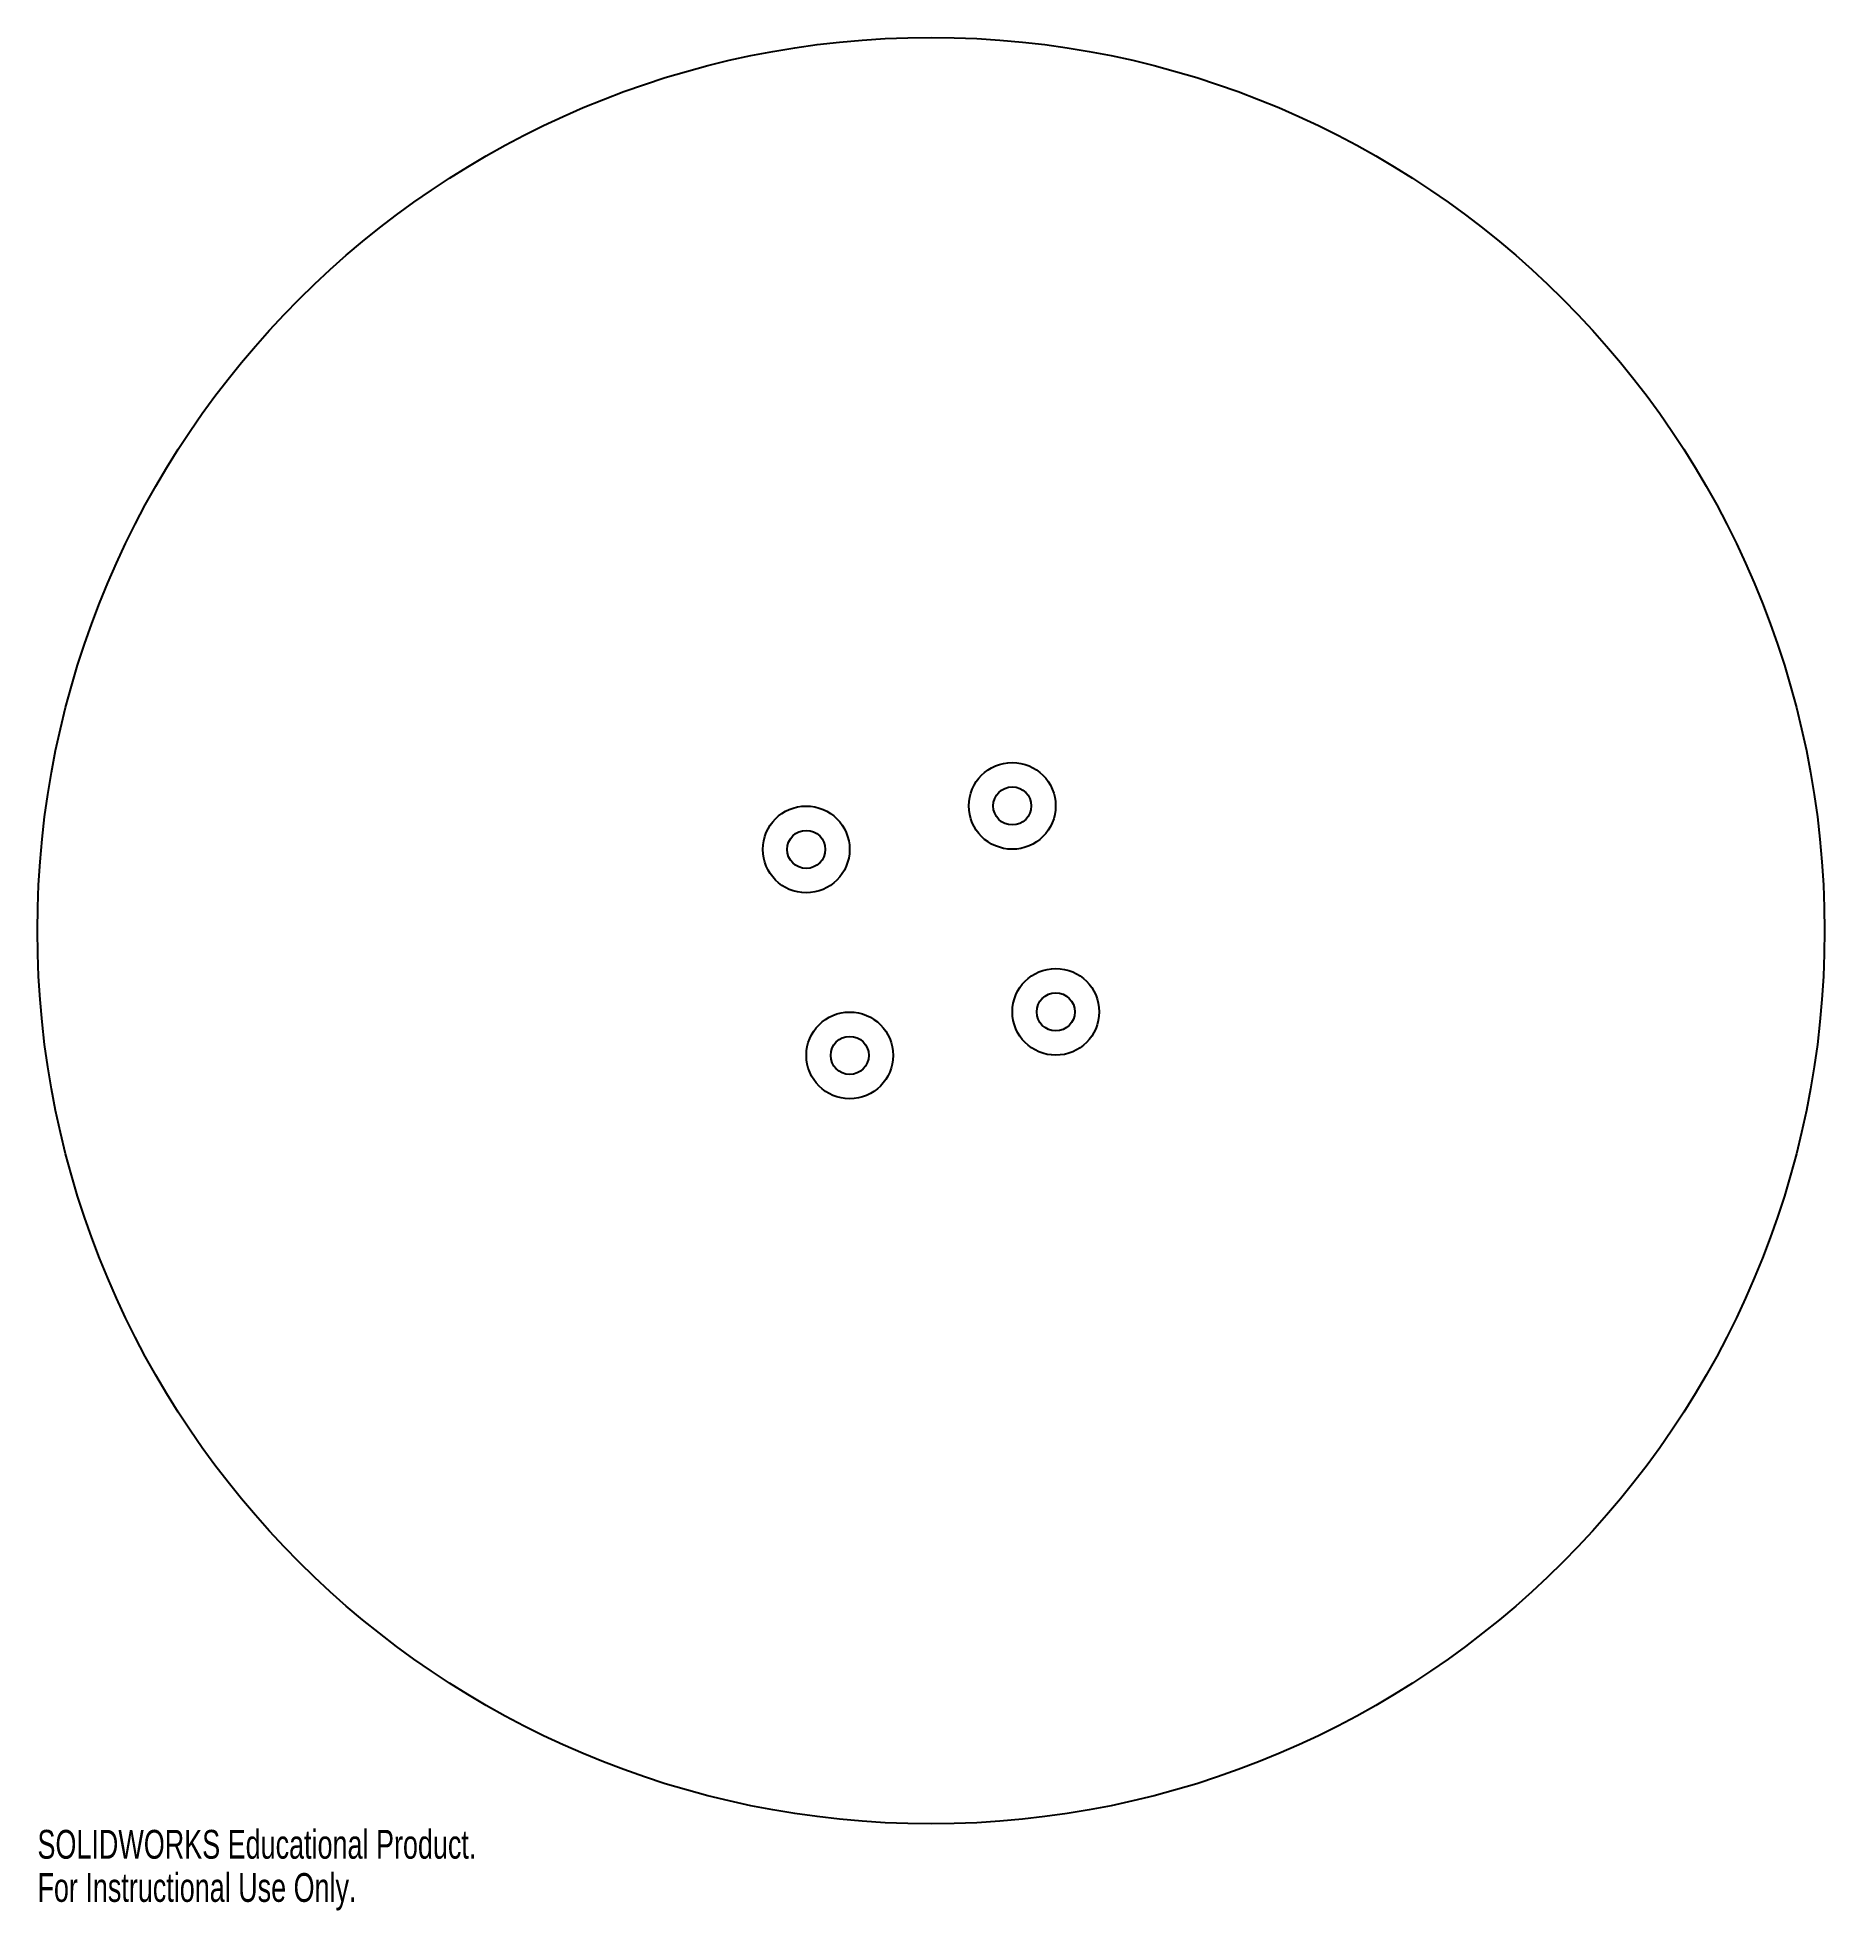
# Model space of a CAD drawing. Header units: millimetres. Extents: x -150 to 150, y -165 to 150.
import ezdxf

# ---------------------------------------------------------------- set-up
doc = ezdxf.new("R2010")
doc.units = ezdxf.units.MM
doc.styles.add('SLDTEXTSTYLE0', font='TXT', dxfattribs={"width": 0.7})

msp = doc.modelspace()

# ---------------------------------------------------------------- linework, layer by layer
at = {"color": 7, "linetype": 'Continuous', "lineweight": 25}
for centre, radius in [((0, 0), 150), ((13.64, 20.95), 7.28), ((-20.95, 13.64), 7.28), ((20.95, -13.64), 7.28), ((-13.64, -20.95), 7.28)]:
    msp.add_circle(centre, radius, dxfattribs=at)
at = {"color": 7, "linetype": 'Continuous'}
for centre in [(13.64, 20.95), (-20.95, 13.64), (20.95, -13.64), (-13.64, -20.95)]:
    msp.add_circle(centre, 3.2, dxfattribs=at)

# ---------------------------------------------------------------- texts
at = {"color": 7, "linetype": 'Continuous', "char_height": 4.8336, "attachment_point": 1, "style": 'SLDTEXTSTYLE0'}
for s, insert in [('SOLIDWORKS Educational Product.', (-150, -151.02)), ('For Instructional Use Only.', (-150, -158.27))]:
    msp.add_mtext(s, dxfattribs=dict(at, insert=insert))

doc.saveas('drawing.dxf')
